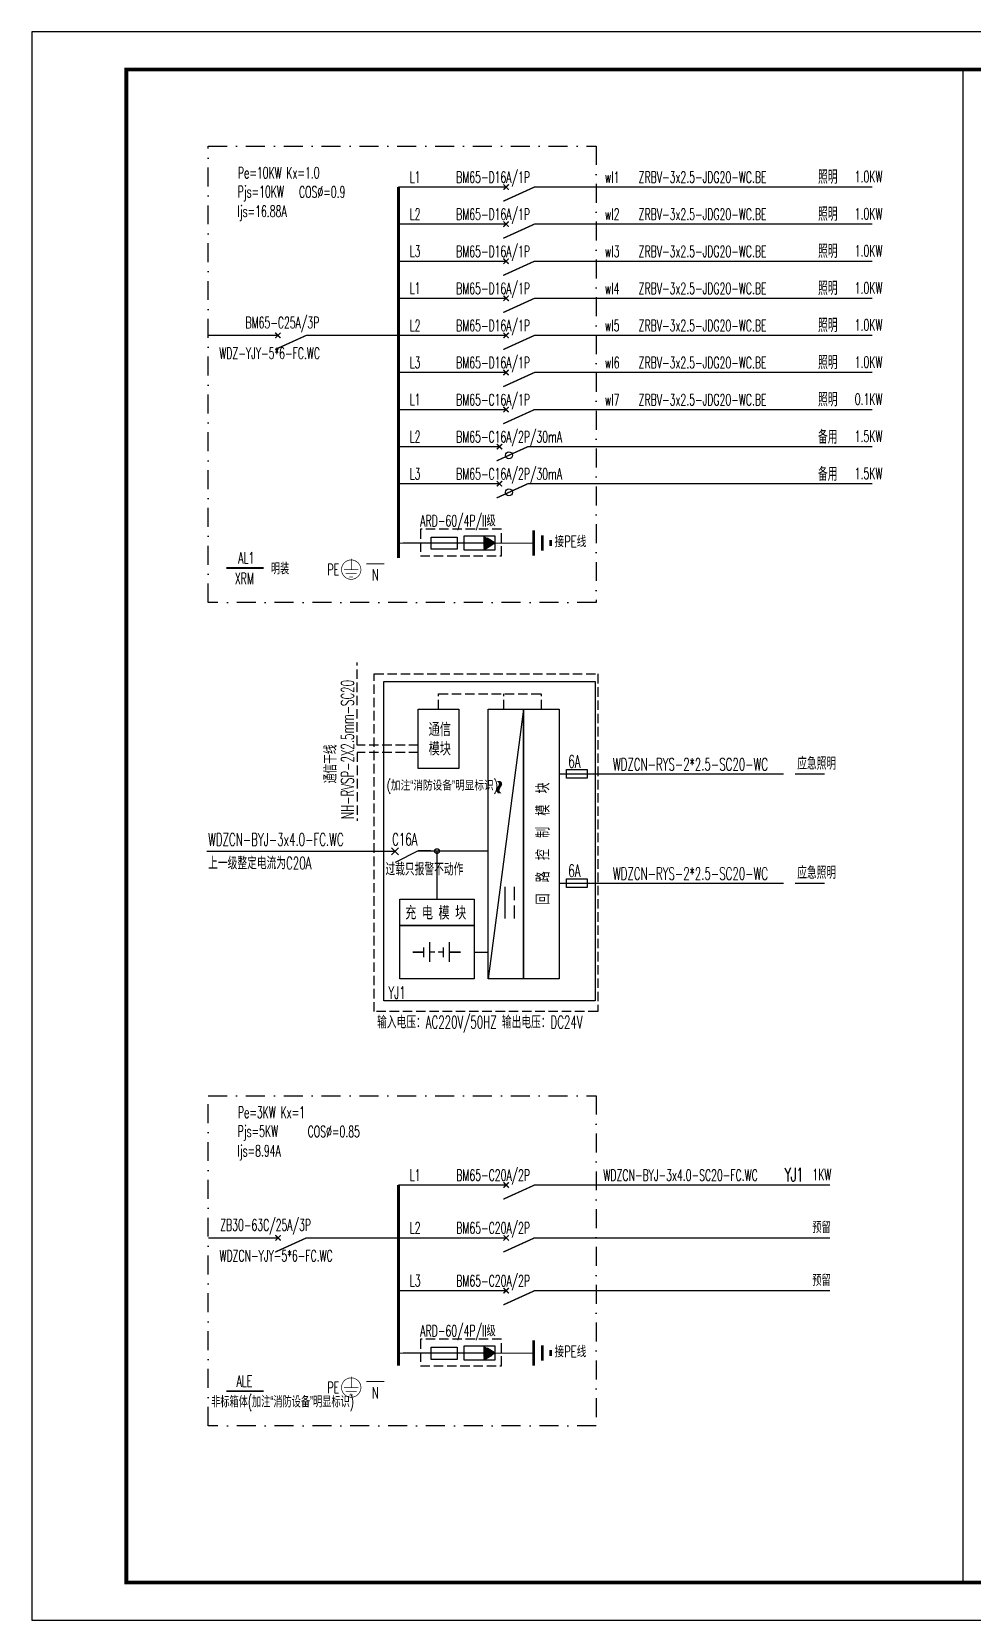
# Model space of a CAD drawing. Extents: x 33088 to 140010, y 13737 to 369010.
# Drawn here: x 33293 to 58153, y 280334 to 322334 of the extents above; entities that cross this region are included whole.
import ezdxf
from ezdxf.enums import TextEntityAlignment as Align

# ---------------------------------------------------------------- set-up
doc = ezdxf.new("R2010")
doc.units = 0
doc.header["$LTSCALE"] = 1000
doc.header["$MEASUREMENT"] = 0
for name, pattern in [('ACAD_ISO02W100', [15, 12, -3]), ('DASH', [0.35, 0.25, -0.1]), ('DASHDOTX2', [2, 1, -0.5, 0, -0.5])]:
    doc.linetypes.add(name, pattern=pattern)
doc.layers.get('0').update_dxf_attribs({"linetype": 'CONTINUOUS'})
for name, color, linetype in [('DOTLN', 2, 'CONTINUOUS'), ('E-电气标注', 4, 'CONTINUOUS'), ('ELEMENT', 3, 'CONTINUOUS'), ('LZQ', 200, 'CONTINUOUS'), ('PUB_TEXT', 7, 'CONTINUOUS'), ('TEL_TEXT', 7, 'CONTINUOUS'), ('TEL_TITLE', 7, 'CONTINUOUS'), ('WIRE-母线', 6, 'CONTINUOUS'), ('WIRE-照明', 1, 'CONTINUOUS'), ('WIRE-系统', 4, 'CONTINUOUS'), ('XTT', 3, 'CONTINUOUS'), ('ZXP', 7, 'CONTINUOUS'), ('电气', 7, 'CONTINUOUS'), ('系统层', 7, 'CONTINUOUS')]:
    doc.layers.add(name, color=color, linetype=linetype)
doc.styles.add('-宋体', font='', dxfattribs={"width": 0.8})
doc.styles.add('HZTXT', font='txt', dxfattribs={"width": 0.7, "height": 300, "bigfont": 'HZTXT'})
doc.styles.add('IDQSTYLE', font='simplex.shx', dxfattribs={"width": 0.7, "bigfont": 'hztxt.shx'})
doc.styles.get("Standard").update_dxf_attribs({"font": 'gbenor.shx', "bigfont": 'gbcbig.shx'})
doc.styles.add('STY53', font='COMPLEX', dxfattribs={"width": 0.6, "bigfont": 'HZTXT'})
doc.styles.add('TXT', font='ros.shx', dxfattribs={"width": 0.8, "height": 300, "bigfont": 'hzs.shx'})
doc.styles.get('-宋体').set_extended_font_data('SimSun')

# ---------------------------------------------------------------- blocks, each defined once
blk = doc.blocks.new('$ELEMENT$00000454')
at = {"const_width": 0.0233}
for points in [[(0, 0), (0, -0.375)], [(-0.25, -0.375), (0.25, -0.375)], [(-0.188, -0.5), (0.188, -0.5)], [(-0.062, -0.625), (0.062, -0.625)]]:
    blk.add_lwpolyline(points, dxfattribs=at)
blk.add_lwpolyline([(0, -0.04, 1), (0, -0.707, 1), (0, -0.04, 1)], format="xyb", dxfattribs=at)
at = {"flags": 9}
blk.add_attdef('S', (0, 0), '', height=0.00000667, dxfattribs=at)
blk = doc.blocks.new('$ELEMENT$00000497')
at = {"const_width": 0.0233}
for points in [[(0, 0), (0, -0.25)], [(0, -1), (0, -0.75), (-0.25, -0.2)], [(-0.047, -0.297), (0.047, -0.203)], [(-0.047, -0.203), (0.047, -0.297)]]:
    blk.add_lwpolyline(points, dxfattribs=at)
at = {"flags": 9}
blk.add_attdef('S', (0, 0), '', height=0.00000667, dxfattribs=at)
blk = doc.blocks.new('$ELEMENT$00000525')
at = {"const_width": 0.0233}
for points in [[(0, 0), (0, -0.25)], [(-0.25, -0.2), (0, -0.75), (0, -1)], [(-0.047, -0.203), (0.047, -0.297)], [(0.047, -0.203), (-0.047, -0.297)]]:
    blk.add_lwpolyline(points, dxfattribs=at)
blk.add_circle((-0.151, -0.417), 0.0615)
at = {"flags": 9}
blk.add_attdef('S', (0, 0), '', height=0.00000667, dxfattribs=at)

msp = doc.modelspace()

# ---------------------------------------------------------------- hatches: boundary and pattern name
at = {"layer": '电气'}
h = msp.add_hatch(dxfattribs=at)
h.set_pattern_fill('ANSI31', color=256, scale=100, style=0)
h.set_pattern_definition([(45, (524085.391, 294762.368), (-7.07106781, 7.07106781), [])])
h.paths.add_polyline_path([(45543, 308816), (45240, 308995), (45240, 308637)])
h = msp.add_hatch(dxfattribs=at)
h.set_pattern_fill('ANSI31', color=256, scale=100, style=0)
h.set_pattern_definition([(45, (524085.391, 273344.257), (-7.07106781, 7.07106781), [])])
h.paths.add_polyline_path([(45543, 287398), (45240, 287577), (45240, 287219)])

# ---------------------------------------------------------------- linework, layer by layer
at = {"color": 250}
msp.add_line((57903, 321334), (57903, 281334), dxfattribs=at)
at = {"color": 4, "linetype": 'DASH'}
for p, q in [((44048, 304827, -7802), (46766, 304827, -7799)), ((44048, 304421, -7802), (44048, 304827, -7802)), ((45769, 304421, -7799), (45769, 304827, -7799)), ((46766, 304421, -7799), (46766, 304827, -7799))]:
    msp.add_line(p, q, dxfattribs=at)
at = {"color": 7}
for p, q in [((46296, 304421, -7799), (45355, 297295, -7799)), ((43844, 300673, -4187), (43510, 300673, -4187)), ((45801, 299724, -11410), (45801, 298889, -11410)), ((46048, 299724, -11410), (46048, 299370, -11410)), ((46048, 299230, -11410), (46048, 298889, -11410)), ((43027, 298705, -7799), (44984, 298705, -7799)), ((43814, 297739, -7799), (43814, 298261, -7799)), ((44332, 297739, -7799), (44332, 298261, -7799)), ((43363, 298000, -7799), (43658, 298000, -7799)), ((43658, 298000, -7799), (43363, 298000, -7799)), ((43658, 297868, -7799), (43658, 298119, -7799)), ((43951, 298000, -7799), (43814, 298000, -7799)), ((44176, 298000, -7799), (44039, 298000, -7799)), ((44176, 297868, -7799), (44176, 298119, -7799)), ((44332, 298000, -7799), (44627, 298000, -7799)), ((44627, 298000, -7799), (44332, 298000, -7799))]:
    msp.add_line(p, q, dxfattribs=at)
for p, q in [((53472, 302709, -576), (54247, 302709, -576)), ((53472, 299820, -576), (54247, 299820, -576))]:
    msp.add_line(p, q)
at = {"color": 7, "linetype": 'ACAD_ISO02W100'}
for p, q in [((42989, 300759, -4187), (42805, 300572, -4187)), ((42805, 300759, -4187), (42989, 300572, -4187)), ((43510, 300673, -4187), (42900, 300371, -4187))]:
    msp.add_line(p, q, dxfattribs=at)
at = {"color": 1}
for p, q in [((42596, 300665, -3599), (42897, 300665, -4187)), ((43510, 300673, -4187), (45355, 300673, -7799)), ((44005, 300671, -7799), (44005, 299400, -7799)), ((44984, 298000, -7799), (45355, 298000, -7799))]:
    msp.add_line(p, q, dxfattribs=at)
at = {"color": 3, "linetype": 'CONTINUOUS', "const_width": 27}
for points in [[(45543, 308816), (46561, 308816)], [(45543, 287398), (46561, 287398)]]:
    msp.add_lwpolyline(points, dxfattribs=at)
at = {"ltscale": 10, "const_width": 50}
for points in [[(38432, 308157), (39419, 308157)], [(38432, 286391), (39419, 286391)]]:
    msp.add_lwpolyline(points, dxfattribs=at)
at = {"color": 4, "linetype": 'DASH', "elevation": -7802}
for points in [[(41892, 303475), (41892, 305655)], [(43510, 303475), (41892, 303475)], [(43510, 303279), (41892, 303279)], [(41892, 303279), (41892, 301474)]]:
    msp.add_lwpolyline(points, dxfattribs=at)
for points, elevation in [([(42596, 305152), (48189, 305152), (48189, 296715), (42596, 296715)], -15022), ([(44984, 298705), (43027, 298705), (43027, 299400), (44984, 299400)], -7799), ([(43027, 298705), (44984, 298705), (44984, 297295), (43027, 297295)], -7799)]:
    msp.add_lwpolyline(points, close=True, dxfattribs=dict(elevation=elevation))
at = {"color": 7, "elevation": -7802}
msp.add_lwpolyline([(44586, 304421), (44586, 302850), (43510, 302850), (43510, 304421)], close=True, dxfattribs=at)
at = {"color": 7, "elevation": -7799}
for points in [[(46296, 304421), (46296, 297295), (45355, 297295), (45355, 304421), (46296, 304421)], [(47237, 304421), (47237, 297295), (46296, 297295), (46296, 304421), (47237, 304421)]]:
    msp.add_lwpolyline(points, dxfattribs=at)
at = {"color": 7, "linetype": 'ACAD_ISO02W100'}
msp.add_circle((44005, 300671, -7799), 62.5, dxfattribs=at)
at = {"layer": 'DOTLN', "color": 2, "linetype": 'DASH'}
for points in [[(43570, 308480), (45711, 308480), (45711, 309180), (43570, 309180)], [(43570, 287062), (45711, 287062), (45711, 287762), (43570, 287762)]]:
    msp.add_lwpolyline(points, close=True, dxfattribs=at)
at = {"layer": 'DOTLN', "linetype": 'DASH'}
for points in [[(45543, 308816), (45240, 308995), (45240, 308637), (45543, 308816)], [(45543, 287398), (45240, 287577), (45240, 287219), (45543, 287398)]]:
    msp.add_lwpolyline(points, dxfattribs=at)
at = {"layer": 'E-电气标注', "color": 2, "linetype": 'DASH', "elevation": -15022}
msp.add_lwpolyline([(42346, 305353), (48253, 305353), (48253, 296426), (42346, 296426)], close=True, dxfattribs=at)
at = {"layer": 'LZQ', "linetype": 'DASHDOTX2', "ltscale": 0.5}
for points in [[(37956, 319313), (48214, 319313), (48214, 307243), (37956, 307243)], [(37956, 294203), (48214, 294203), (48214, 285477), (37956, 285477)]]:
    msp.add_lwpolyline(points, close=True, dxfattribs=at)
at = {"layer": 'TEL_TITLE'}
msp.add_lwpolyline([(33293, 280334), (92693, 280334), (92693, 322334), (33293, 322334)], close=True, dxfattribs=at)
at = {"layer": 'TEL_TITLE', "const_width": 100}
msp.add_lwpolyline([(35793, 281334), (91693, 281334), (91693, 321334), (35793, 321334)], close=True, dxfattribs=at)
at = {"layer": 'WIRE-母线', "ltscale": 10, "const_width": 80}
for points in [[(42985, 318228), (42985, 308418)], [(42987, 291841), (42987, 287061)]]:
    msp.add_lwpolyline(points, dxfattribs=at)
at = {"layer": 'WIRE-照明', "const_width": 40}
for points in [[(44718, 308816), (45240, 308816)], [(44718, 287398), (45240, 287398)]]:
    msp.add_lwpolyline(points, dxfattribs=at)
at = {"layer": 'WIRE-系统', "ltscale": 10}
for points, const_width in [([(42983, 318228), (45456, 318228)], 35), ([(46781, 318228), (55514, 318228)], 35), ([(42983, 317248), (45456, 317248)], 35), ([(46781, 317248), (55514, 317248)], 35), ([(42983, 316267), (45456, 316267)], 35), ([(46781, 316267), (55514, 316267)], 35), ([(42983, 315286), (45456, 315286)], 35), ([(46781, 315286), (55514, 315286)], 35), ([(42983, 314306), (45456, 314306)], 35), ([(46781, 314306), (55514, 314306)], 35), ([(42983, 313325), (45456, 313325)], 35), ([(46781, 313325), (55514, 313325)], 35), ([(42983, 312344), (45456, 312344)], 35), ([(46781, 312344), (55514, 312344)], 35), ([(42983, 311363), (45456, 311363)], 35), ([(46781, 311363), (55514, 311363)], 35), ([(42983, 310383), (45456, 310383)], 35), ([(46781, 310383), (55514, 310383)], 35), ([(42137, 308269), (42617, 308269)], 28), ([(42987, 291841), (45459, 291841)], 35), ([(46959, 291841), (54395, 291841)], 35), ([(42987, 290444), (45459, 290444)], 35), ([(46959, 290444), (54395, 290444)], 35), ([(42987, 289047), (45459, 289047)], 35), ([(46959, 289047), (54395, 289047)], 35), ([(42137, 286643), (42617, 286643)], 28)]:
    msp.add_lwpolyline(points, dxfattribs=dict(at, const_width=const_width))
at = {"layer": 'WIRE-系统', "const_width": 35}
for points in [[(39612, 314306), (37953, 314306)], [(40737, 314306), (42982, 314306)], [(39617, 290444), (37958, 290444)], [(40742, 290444), (42987, 290444)]]:
    msp.add_lwpolyline(points, dxfattribs=at)
at = {"layer": 'XTT', "color": 3, "linetype": 'CONTINUOUS'}
for p, q in [((47237, 302709, -7799), (48189, 302709, -7799)), ((48189, 302709, -576), (53164, 302709, -576)), ((37917, 300665, -14081), (42596, 300665, -4821)), ((47237, 299820, -7799), (48189, 299820, -7799)), ((48189, 299820, -576), (53164, 299820, -576))]:
    msp.add_line(p, q, dxfattribs=at)
for points, const_width in [([(42985, 308816), (44718, 308816)], 27), ([(43105, 308816), (44718, 308816)], 40), ([(42985, 287398), (44718, 287398)], 27), ([(43105, 287398), (44718, 287398)], 40)]:
    msp.add_lwpolyline(points, dxfattribs=dict(at, const_width=const_width))
at = {"layer": 'XTT', "color": 3, "linetype": 'CONTINUOUS', "elevation": -15022}
for points in [[(47425, 302828), (47976, 302828), (47976, 302595), (47425, 302595)], [(47425, 299939), (47976, 299939), (47976, 299706), (47425, 299706)]]:
    msp.add_lwpolyline(points, close=True, dxfattribs=at)
at = {"layer": '电气', "const_width": 72}
for points in [[(46561, 308482), (46561, 309151)], [(46786, 308611), (46786, 309022)], [(47011, 308739), (47011, 308894)], [(46561, 287064), (46561, 287733)], [(46786, 287193), (46786, 287604)], [(47011, 287321), (47011, 287475)]]:
    msp.add_lwpolyline(points, dxfattribs=at)
at = {"layer": '电气'}
for points in [[(43849, 308970), (44540, 308970), (44540, 308650), (43849, 308650)], [(43849, 287551), (44540, 287551), (44540, 287232), (43849, 287232)]]:
    msp.add_lwpolyline(points, close=True, dxfattribs=at)
at = {"layer": '系统层', "color": 1, "linetype": 'CONTINUOUS'}
for points in [[(44718, 308637), (45543, 308637), (45543, 308995), (44718, 308995)], [(44718, 287219), (45543, 287219), (45543, 287577), (44718, 287577)]]:
    msp.add_lwpolyline(points, close=True, dxfattribs=at)

# ---------------------------------------------------------------- block references
at = {"layer": 'ELEMENT', "ltscale": 10, "xscale": 1500, "yscale": 1500, "rotation": 89.99999999089307}
for p in [(45456, 318228), (45456, 317248), (45456, 316267), (45456, 315286), (39425, 314306), (45456, 314306), (45456, 313325), (45456, 312344), (45459, 291841), (39430, 290444), (45459, 290444), (45459, 289047)]:
    msp.add_blockref('$ELEMENT$00000497', p, dxfattribs=at)
at = {"layer": 'ELEMENT', "xscale": 1500, "yscale": 1500, "rotation": 89.99999999089307}
for p in [(45281, 311363), (45281, 310383)]:
    msp.add_blockref('$ELEMENT$00000525', p, dxfattribs=at)
at = {"layer": 'ELEMENT', "ltscale": 100, "xscale": 768, "yscale": 768, "zscale": 768}
for p in [(41737, 308399), (41737, 286773)]:
    msp.add_blockref('$ELEMENT$00000454', p, dxfattribs=at)

# ---------------------------------------------------------------- texts
at = {"color": 7, "style": 'TXT', "width": 0.55}
msp.add_text('~', height=891, rotation=90, dxfattribs=at).set_placement((46078, 302170, -4187))
at = {"layer": 'PUB_TEXT', "color": 7, "ltscale": 10, "style": 'STY53', "width": 0.6}
for s, height, p in [('Pe=10KW Kx=1.0', 300, (38742, 318455)), ('L1', 300, (43283, 318343)), ('BM65-D16A/1P', 300, (44511, 318339)), ('wl1', 300, (48444, 318339)), ('ZRBV-3x2.5-JDG20-WC.BE', 300, (49337, 318339)), ('1.0KW', 300, (55047, 318354)), ('Pjs=10KW', 300, (38733, 317956)), ('COS%%C=0.9', 300, (40357, 317948)), ('Ijs=16.88A', 300, (38727, 317438)), ('L2', 300, (43283, 317362)), ('BM65-D16A/1P', 300, (44511, 317358)), ('wl2', 300, (48444, 317359)), ('ZRBV-3x2.5-JDG20-WC.BE', 300, (49337, 317358)), ('1.0KW', 300, (55047, 317373)), ('L3', 300, (43283, 316381)), ('BM65-D16A/1P', 300, (44511, 316377)), ('1.0KW', 300, (55047, 316392)), ('wl3', 300, (48444, 316378)), ('ZRBV-3x2.5-JDG20-WC.BE', 300, (49337, 316377)), ('L1', 300, (43283, 315401)), ('BM65-D16A/1P', 300, (44511, 315397)), ('wl4', 300, (48444, 315397)), ('ZRBV-3x2.5-JDG20-WC.BE', 300, (49337, 315397)), ('1.0KW', 300, (55047, 315412)), ('BM65-C25A/3P', 300, (38942, 314495)), ('L2', 300, (43283, 314420)), ('BM65-D16A/1P', 300, (44511, 314416)), ('wl5', 300, (48444, 314417)), ('ZRBV-3x2.5-JDG20-WC.BE', 300, (49337, 314416)), ('1.0KW', 300, (55047, 314431)), ('WDZ-YJY-5*6-FC.WC', 300, (38251, 313684)), ('BM65-D16A/1P', 300, (44511, 313435)), ('1.0KW', 300, (55047, 313450)), ('L3', 300, (43283, 313439)), ('wl6', 300, (48444, 313436)), ('ZRBV-3x2.5-JDG20-WC.BE', 300, (49337, 313435)), ('L1', 300, (43283, 312459)), ('BM65-C16A/1P', 300, (44511, 312455)), ('wl7', 300, (48444, 312455)), ('ZRBV-3x2.5-JDG20-WC.BE', 300, (49337, 312455)), ('0.1KW', 300, (55047, 312470)), ('L2', 300, (43283, 311478)), ('BM65-C16A/2P/30mA', 300, (44511, 311474)), ('1.5KW', 300, (55047, 311489)), ('BM65-C16A/2P/30mA', 300, (44511, 310493)), ('1.5KW', 300, (55047, 310508)), ('L3', 300, (43283, 310497)), ('ARD-60/4P/II级', 300, (43565, 309254)), ('AL1', 300, (38753, 308270)), ('明装', 300, (39614, 307988)), ('XRM', 300, (38662, 307727)), ('6A', 330, (47476, 302875, -12133)), ('WDZCN-RYS-2*2.5-SC20-WC', 330, (48657, 302799, -7799)), ('应急照明', 330, (53527, 302824, -4187)), ('WDZCN-BYJ-3x4.0-FC.WC', 330, (37956, 300812)), ('C16A', 330, (42818, 300816, -4187)), ('上一级整定电流为C20A', 330, (37956, 300188)), ('过载只报警不动作', 330, (42643, 300025, -4187)), ('6A', 330, (47476, 299987, -12133)), ('应急照明', 330, (53527, 299935, -4187)), ('WDZCN-RYS-2*2.5-SC20-WC', 330, (48657, 299910, -7799)), ('YJ1', 330, (42719, 296762, -15022)), ('输入电压：AC220V/50HZ 输出电压：DC24V', 330, (42421, 295981, -15022)), ('Pe=3KW Kx=1', 300, (38742, 293613)), ('Pjs=5KW', 300, (38733, 293114)), ('COS%%C=0.85', 300, (40586, 293106)), ('Ijs=8.94A', 300, (38727, 292596)), ('L1', 300, (43286, 291956)), ('BM65-C20A/2P', 300, (44514, 291952)), ('WDZCN-BYJ-3x4.0-SC20-FC.WC', 300, (48404, 291952)), ('1KW', 300, (53927, 291967)), ('ZB30-63C/25A/3P', 300, (38275, 290634)), ('L2', 300, (43286, 290559)), ('BM65-C20A/2P', 300, (44514, 290555)), ('预留', 300, (53927, 290570)), ('WDZCN-YJY-5*6-FC.WC', 300, (38256, 289822)), ('L3', 300, (43286, 289162)), ('BM65-C20A/2P', 300, (44514, 289157)), ('预留', 300, (53927, 289173)), ('ARD-60/4P/II级', 300, (43565, 287836)), ('ALE', 300, (38707, 286503)), ('非标箱体(加注“消防设备”明显标识)', 300, (38034, 285961))]:
    msp.add_text(s, height=height, dxfattribs=at).set_placement(p)
for s, p in [('照明', (54335, 318503)), ('照明', (54335, 317523)), ('照明', (54335, 316542)), ('照明', (54335, 315561)), ('照明', (54335, 314581)), ('照明', (54335, 313600)), ('照明', (54335, 312619)), ('备用', (54335, 311639)), ('备用', (54335, 310658)), ('YJ1', (53442, 292116))]:
    msp.add_text(s, height=360, dxfattribs=at).set_placement(p, align=Align.MIDDLE)
for s, p in [('PE', (41263, 307962)), ('N', (42374, 307827)), ('PE', (41263, 286335)), ('N', (42374, 286200))]:
    msp.add_text(s, height=300, dxfattribs=at).set_placement(p, align=Align.CENTER)
for s, p in [('NH-RVSP-2X2.5mm-SC20', (41803, 301520, -4190)), ('通信干线', (41353, 302461, -4190))]:
    msp.add_text(s, height=330, rotation=90, dxfattribs=at).set_placement(p)
at = {"layer": 'TEL_TEXT', "color": 7}
for s, height, style, width, p in [('接PE线', 300, 'HZTXT', 0.65, (47111, 308704)), ('(加注“消防设备”明显标识)', 270, 'IDQSTYLE', 0.7, (42674, 302271, -15022)), ('接PE线', 300, 'HZTXT', 0.65, (47111, 287285))]:
    msp.add_text(s, height=height, dxfattribs=dict(at, style=style, width=width)).set_placement(p)
at = {"layer": 'ZXP', "color": 2, "style": '-宋体', "width": 0.7}
for s, p in [('通信', (43784, 303743, -7799)), ('模块', (43784, 303231, -7799)), ('充 电 模 块 ', (43164, 298893, -11266))]:
    msp.add_text(s, height=308, dxfattribs=at).set_placement(p)
msp.add_text('回  路  控  制  模  块', height=308, rotation=90, dxfattribs=at).set_placement((46948, 299255, -7799))

doc.saveas('drawing.dxf')
